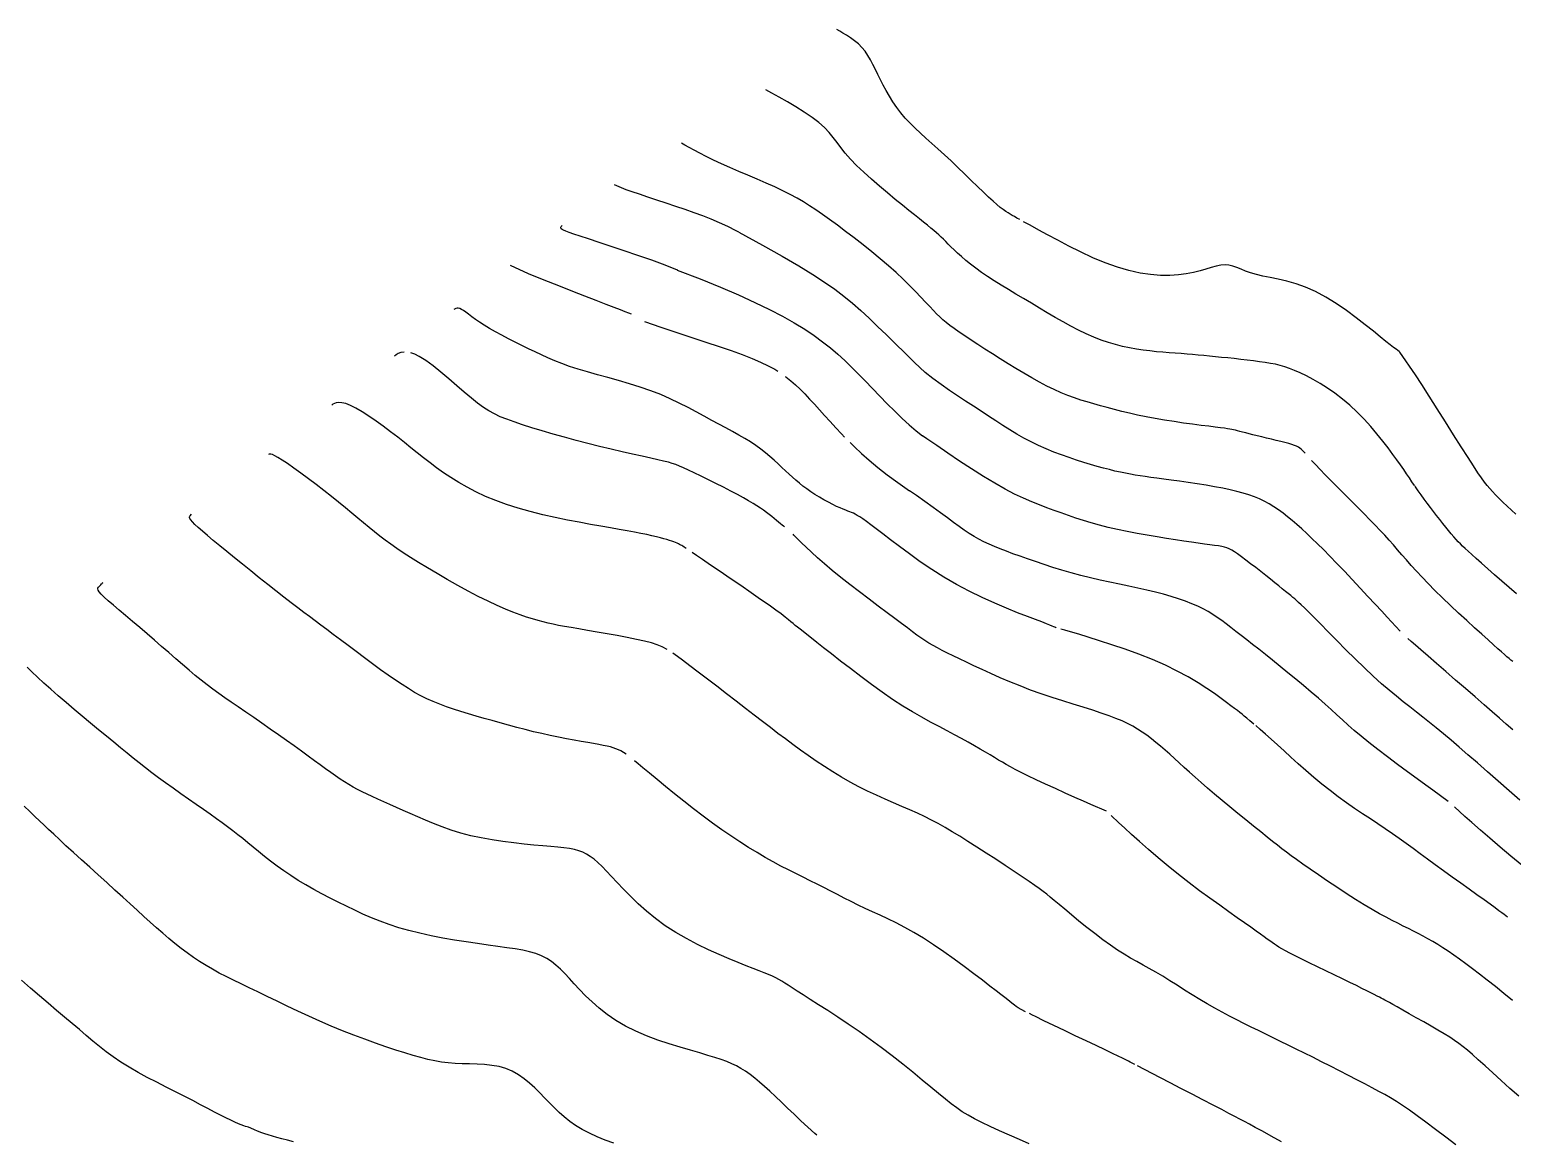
# Model space of a CAD drawing. Header units: millimetres. Extents: x 2235526 to 2245569, y 371981 to 382303.
# Drawn here: x 2243223.4 to 2243578, y 380738.5 to 381004.1 of the extents above; entities that cross this region are included whole.
import ezdxf

# ---------------------------------------------------------------- set-up
doc = ezdxf.new("R2010")
doc.units = ezdxf.units.MM
doc.linetypes.add('CONTI', pattern=[0])
for name, color, linetype, transparency in [('163', 10, 'CONTI', 0.7), ('165', 10, 'CONTI', 0.7), ('167', 10, 'CONTI', 0.7), ('169', 10, 'CONTI', 0.7), ('171', 10, 'CONTI', 0.7), ('173', 10, 'CONTI', 0.7), ('175', 10, 'CONTI', 0.7), ('177', 10, 'CONTI', 0.7), ('179', 10, 'CONTI', 0.7), ('181', 10, 'CONTI', 0.7), ('183', 10, 'CONTI', 0.7), ('185', 10, 'CONTI', 0.7), ('187', 10, 'CONTI', 0.7), ('189', 10, 'CONTI', 0.7), ('191', 10, 'CONTI', 0.7)]:
    doc.layers.add(name, color=color, linetype=linetype, transparency=transparency)

msp = doc.modelspace()

# ---------------------------------------------------------------- linework, layer by layer
at = {"layer": '163', "elevation": 163}
msp.add_lwpolyline([(2243286.55, 380738.15), (2243285.07, 380738.53), (2243283.74, 380738.89), (2243282.53, 380739.21), (2243281.46, 380739.51), (2243280.5, 380739.8), (2243279.66, 380740.07), (2243278.94, 380740.33), (2243278.31, 380740.56), (2243277.79, 380740.76), (2243277.37, 380740.94), (2243277.03, 380741.09), (2243275.74, 380741.63), (2243275.45, 380741.71), (2243275.08, 380741.82), (2243274.61, 380741.98), (2243274.03, 380742.19), (2243273.33, 380742.47), (2243272.49, 380742.84), (2243271.51, 380743.3), (2243270.37, 380743.86), (2243269.07, 380744.52), (2243267.62, 380745.28), (2243266.03, 380746.12), (2243264.29, 380747.03), (2243262.41, 380748.01), (2243260.41, 380749.04), (2243258.28, 380750.11), (2243256.07, 380751.23), (2243253.81, 380752.38), (2243251.56, 380753.56), (2243249.35, 380754.76), (2243247.23, 380755.98), (2243245.24, 380757.21), (2243243.41, 380758.44), (2243241.71, 380759.69), (2243240.09, 380760.96), (2243238.52, 380762.26), (2243236.94, 380763.6), (2243235.33, 380765), (2243233.62, 380766.46), (2243231.79, 380767.98), (2243229.86, 380769.59), (2243227.83, 380771.27), (2243225.74, 380773.04), (2243223.61, 380774.89), (2243221.45, 380776.84)], dxfattribs=at)
at = {"layer": '165', "elevation": 165}
msp.add_lwpolyline([(2243363.13, 380737.83), (2243361.09, 380738.58), (2243359.13, 380739.37), (2243357.27, 380740.2), (2243355.55, 380741.09), (2243353.99, 380742.04), (2243352.57, 380743.04), (2243351.26, 380744.1), (2243350.03, 380745.19), (2243348.86, 380746.32), (2243347.72, 380747.48), (2243346.58, 380748.66), (2243345.42, 380749.86), (2243344.22, 380751.04), (2243342.97, 380752.18), (2243341.67, 380753.24), (2243340.3, 380754.2), (2243338.85, 380755.02), (2243337.3, 380755.67), (2243335.67, 380756.14), (2243333.96, 380756.44), (2243332.19, 380756.62), (2243330.41, 380756.71), (2243328.62, 380756.76), (2243326.86, 380756.8), (2243325.16, 380756.88), (2243323.52, 380757.01), (2243321.92, 380757.21), (2243320.32, 380757.49), (2243318.68, 380757.84), (2243316.96, 380758.28), (2243315.13, 380758.8), (2243313.14, 380759.4), (2243310.97, 380760.1), (2243308.63, 380760.87), (2243306.16, 380761.73), (2243303.59, 380762.66), (2243300.94, 380763.66), (2243298.25, 380764.72), (2243295.54, 380765.83), (2243292.85, 380767), (2243290.19, 380768.19), (2243287.58, 380769.4), (2243285.04, 380770.6), (2243282.58, 380771.78), (2243280.24, 380772.91), (2243278.02, 380773.98), (2243275.95, 380774.98), (2243274, 380775.91), (2243272.16, 380776.8), (2243270.42, 380777.66), (2243268.76, 380778.52), (2243267.16, 380779.4), (2243265.61, 380780.3), (2243264.08, 380781.26), (2243262.59, 380782.26), (2243261.11, 380783.32), (2243259.64, 380784.42), (2243258.18, 380785.57), (2243256.71, 380786.77), (2243255.25, 380788.02), (2243253.76, 380789.31), (2243252.26, 380790.65), (2243250.71, 380792.05), (2243249.1, 380793.51), (2243247.43, 380795.05), (2243245.67, 380796.66), (2243243.81, 380798.36), (2243241.85, 380800.14), (2243239.83, 380801.97), (2243237.79, 380803.81), (2243235.8, 380805.62), (2243233.89, 380807.35), (2243232.11, 380808.96), (2243230.53, 380810.41), (2243229.17, 380811.69), (2243227.97, 380812.82), (2243226.88, 380813.87), (2243225.81, 380814.89), (2243224.7, 380815.96), (2243223.48, 380817.12), (2243222.08, 380818.43)], dxfattribs=at)
at = {"layer": '167', "elevation": 167}
msp.add_lwpolyline([(2243411.64, 380739.72), (2243411.18, 380740.12), (2243409.48, 380741.65), (2243407.82, 380743.2), (2243406.21, 380744.73), (2243404.66, 380746.23), (2243403.18, 380747.67), (2243401.77, 380749.02), (2243400.44, 380750.27), (2243399.18, 380751.41), (2243397.97, 380752.45), (2243396.81, 380753.4), (2243395.69, 380754.25), (2243394.59, 380755.01), (2243393.51, 380755.69), (2243392.43, 380756.29), (2243391.32, 380756.83), (2243390.12, 380757.33), (2243388.8, 380757.82), (2243387.31, 380758.31), (2243385.6, 380758.83), (2243383.65, 380759.4), (2243381.42, 380760.05), (2243378.96, 380760.77), (2243376.35, 380761.58), (2243373.66, 380762.48), (2243370.97, 380763.48), (2243368.35, 380764.6), (2243365.88, 380765.82), (2243363.6, 380767.17), (2243361.53, 380768.6), (2243359.64, 380770.09), (2243357.93, 380771.6), (2243356.37, 380773.1), (2243354.95, 380774.56), (2243353.67, 380775.94), (2243352.49, 380777.22), (2243351.39, 380778.39), (2243350.34, 380779.46), (2243349.29, 380780.41), (2243348.22, 380781.26), (2243347.08, 380781.99), (2243345.85, 380782.62), (2243344.49, 380783.15), (2243342.99, 380783.58), (2243341.34, 380783.95), (2243339.53, 380784.28), (2243337.55, 380784.58), (2243335.39, 380784.88), (2243333.04, 380785.2), (2243330.51, 380785.55), (2243327.83, 380785.95), (2243325.06, 380786.4), (2243322.25, 380786.89), (2243319.46, 380787.43), (2243316.74, 380788.02), (2243314.14, 380788.67), (2243311.7, 380789.36), (2243309.4, 380790.11), (2243307.23, 380790.91), (2243305.15, 380791.75), (2243303.14, 380792.63), (2243301.16, 380793.54), (2243299.2, 380794.48), (2243297.23, 380795.45), (2243295.26, 380796.44), (2243293.3, 380797.46), (2243291.37, 380798.51), (2243289.48, 380799.58), (2243287.65, 380800.68), (2243285.88, 380801.8), (2243284.19, 380802.95), (2243282.58, 380804.11), (2243281.05, 380805.27), (2243279.59, 380806.42), (2243278.19, 380807.54), (2243276.86, 380808.63), (2243275.59, 380809.67), (2243274.38, 380810.65), (2243273.19, 380811.6), (2243272, 380812.52), (2243270.77, 380813.45), (2243269.49, 380814.4), (2243268.11, 380815.4), (2243266.62, 380816.47), (2243264.99, 380817.62), (2243263.25, 380818.84), (2243261.43, 380820.11), (2243259.58, 380821.4), (2243257.74, 380822.7), (2243255.95, 380823.98), (2243254.23, 380825.23), (2243252.63, 380826.43), (2243251.11, 380827.6), (2243249.65, 380828.75), (2243248.19, 380829.92), (2243246.71, 380831.12), (2243245.17, 380832.39), (2243243.53, 380833.73), (2243241.77, 380835.18), (2243239.91, 380836.71), (2243237.98, 380838.29), (2243236.01, 380839.92), (2243234.05, 380841.56), (2243232.12, 380843.2), (2243230.25, 380844.8), (2243228.49, 380846.36), (2243226.84, 380847.84), (2243225.33, 380849.23), (2243223.98, 380850.52), (2243222.8, 380851.68)], dxfattribs=at)
at = {"layer": '169', "elevation": 169}
msp.add_lwpolyline([(2243462.47, 380737.68), (2243460.15, 380738.67), (2243457.75, 380739.71), (2243455.38, 380740.76), (2243453.12, 380741.78), (2243451.09, 380742.75), (2243449.34, 380743.65), (2243447.82, 380744.5), (2243446.45, 380745.36), (2243445.14, 380746.26), (2243443.82, 380747.25), (2243442.4, 380748.38), (2243440.8, 380749.69), (2243438.95, 380751.22), (2243436.88, 380752.92), (2243434.62, 380754.77), (2243432.21, 380756.71), (2243429.68, 380758.69), (2243427.07, 380760.69), (2243424.43, 380762.65), (2243421.78, 380764.52), (2243419.17, 380766.31), (2243416.65, 380767.98), (2243414.27, 380769.52), (2243412.06, 380770.93), (2243410.07, 380772.19), (2243408.36, 380773.28), (2243406.94, 380774.2), (2243405.78, 380774.96), (2243404.82, 380775.6), (2243404, 380776.13), (2243403.27, 380776.59), (2243402.57, 380776.99), (2243401.85, 380777.37), (2243401.04, 380777.75), (2243400.13, 380778.14), (2243399.08, 380778.57), (2243397.86, 380779.06), (2243396.44, 380779.62), (2243394.79, 380780.27), (2243392.89, 380781.04), (2243390.72, 380781.93), (2243388.33, 380782.95), (2243385.79, 380784.1), (2243383.17, 380785.36), (2243380.52, 380786.75), (2243377.91, 380788.24), (2243375.41, 380789.84), (2243373.08, 380791.54), (2243370.92, 380793.31), (2243368.93, 380795.09), (2243367.1, 380796.86), (2243365.43, 380798.56), (2243363.93, 380800.17), (2243362.58, 380801.62), (2243361.37, 380802.9), (2243360.3, 380804), (2243359.31, 380804.95), (2243358.39, 380805.75), (2243357.5, 380806.41), (2243356.61, 380806.96), (2243355.7, 380807.41), (2243354.73, 380807.76), (2243353.68, 380808.05), (2243352.51, 380808.27), (2243351.2, 380808.45), (2243349.72, 380808.61), (2243348.04, 380808.77), (2243346.14, 380808.93), (2243344, 380809.12), (2243341.65, 380809.35), (2243339.17, 380809.63), (2243336.59, 380809.95), (2243333.99, 380810.34), (2243331.4, 380810.81), (2243328.89, 380811.35), (2243326.5, 380811.99), (2243324.23, 380812.69), (2243322.08, 380813.45), (2243320.03, 380814.24), (2243318.08, 380815.05), (2243316.23, 380815.86), (2243314.45, 380816.65), (2243312.75, 380817.41), (2243311.12, 380818.13), (2243309.56, 380818.81), (2243308.09, 380819.47), (2243306.69, 380820.1), (2243305.36, 380820.71), (2243304.12, 380821.29), (2243302.96, 380821.86), (2243301.86, 380822.43), (2243300.79, 380823), (2243299.75, 380823.6), (2243298.71, 380824.23), (2243297.66, 380824.9), (2243296.56, 380825.64), (2243295.41, 380826.44), (2243294.19, 380827.32), (2243292.89, 380828.27), (2243291.51, 380829.3), (2243290.02, 380830.4), (2243288.42, 380831.57), (2243286.71, 380832.81), (2243284.87, 380834.12), (2243282.94, 380835.48), (2243280.96, 380836.86), (2243278.96, 380838.24), (2243277, 380839.6), (2243275.1, 380840.9), (2243273.31, 380842.14), (2243271.65, 380843.28), (2243270.11, 380844.36), (2243268.65, 380845.39), (2243267.25, 380846.41), (2243265.86, 380847.45), (2243264.47, 380848.53), (2243263.04, 380849.69), (2243261.54, 380850.94), (2243259.97, 380852.27), (2243258.36, 380853.68), (2243256.69, 380855.13), (2243254.99, 380856.63), (2243253.27, 380858.14), (2243251.52, 380859.65), (2243249.76, 380861.15), (2243248.04, 380862.61), (2243246.38, 380864.01), (2243244.84, 380865.32), (2243243.44, 380866.51), (2243242.24, 380867.56), (2243241.27, 380868.44), (2243240.56, 380869.14), (2243240.08, 380869.67), (2243239.81, 380870.07), (2243239.69, 380870.37), (2243239.7, 380870.59), (2243239.79, 380870.76), (2243239.93, 380870.91), (2243240.09, 380871.07), (2243240.26, 380871.23), (2243240.43, 380871.39), (2243240.59, 380871.55), (2243240.74, 380871.69), (2243240.88, 380871.82), (2243240.99, 380871.93)], dxfattribs=at)
at = {"layer": '171', "elevation": 171}
for points in [[(2243366.06, 380830.83), (2243365.4, 380831.28), (2243364.8, 380831.63), (2243364.22, 380831.92), (2243363.64, 380832.16), (2243363, 380832.38), (2243362.3, 380832.58), (2243361.5, 380832.77), (2243360.58, 380832.96), (2243359.52, 380833.16), (2243358.29, 380833.38), (2243356.88, 380833.63), (2243355.31, 380833.91), (2243353.6, 380834.21), (2243351.78, 380834.55), (2243349.88, 380834.92), (2243347.91, 380835.32), (2243345.92, 380835.76), (2243343.91, 380836.23), (2243341.91, 380836.72), (2243339.91, 380837.24), (2243337.92, 380837.77), (2243335.95, 380838.32), (2243334, 380838.87), (2243332.09, 380839.41), (2243330.21, 380839.95), (2243328.36, 380840.49), (2243326.57, 380841.03), (2243324.82, 380841.59), (2243323.13, 380842.17), (2243321.49, 380842.78), (2243319.92, 380843.42), (2243318.41, 380844.1), (2243316.94, 380844.83), (2243315.48, 380845.64), (2243314.01, 380846.52), (2243312.48, 380847.49), (2243310.88, 380848.56), (2243309.18, 380849.75), (2243307.35, 380851.06), (2243305.44, 380852.46), (2243303.48, 380853.91), (2243301.51, 380855.37), (2243299.59, 380856.82), (2243297.75, 380858.2), (2243296.04, 380859.48), (2243294.48, 380860.65), (2243293.05, 380861.72), (2243291.68, 380862.73), (2243290.34, 380863.74), (2243288.97, 380864.77), (2243287.52, 380865.87), (2243285.94, 380867.08), (2243284.2, 380868.43), (2243282.33, 380869.89), (2243280.36, 380871.44), (2243278.34, 380873.05), (2243276.31, 380874.66), (2243274.31, 380876.27), (2243272.38, 380877.82), (2243270.57, 380879.3), (2243268.88, 380880.68), (2243267.34, 380881.96), (2243265.96, 380883.12), (2243264.76, 380884.16), (2243263.75, 380885.06), (2243262.96, 380885.81), (2243262.38, 380886.41), (2243261.99, 380886.87), (2243261.76, 380887.21), (2243261.66, 380887.46), (2243261.65, 380887.63), (2243261.7, 380887.75), (2243261.77, 380887.85), (2243262.14, 380888.22)], [(2243461.6, 380769.27), (2243460.56, 380769.81), (2243459.83, 380770.22), (2243459.32, 380770.54), (2243458.94, 380770.81), (2243458.61, 380771.07), (2243458.27, 380771.34), (2243457.85, 380771.67), (2243457.31, 380772.09), (2243456.61, 380772.64), (2243455.7, 380773.35), (2243454.53, 380774.26), (2243453.06, 380775.39), (2243451.27, 380776.77), (2243449.2, 380778.35), (2243446.93, 380780.06), (2243444.52, 380781.83), (2243442.04, 380783.6), (2243439.56, 380785.29), (2243437.15, 380786.86), (2243434.86, 380788.24), (2243432.69, 380789.44), (2243430.63, 380790.51), (2243428.67, 380791.46), (2243426.79, 380792.34), (2243424.98, 380793.16), (2243423.23, 380793.97), (2243421.53, 380794.78), (2243419.86, 380795.6), (2243418.22, 380796.43), (2243416.6, 380797.26), (2243414.98, 380798.1), (2243413.36, 380798.93), (2243411.72, 380799.76), (2243410.06, 380800.59), (2243408.37, 380801.43), (2243406.65, 380802.29), (2243404.89, 380803.18), (2243403.09, 380804.11), (2243401.24, 380805.11), (2243399.33, 380806.18), (2243397.37, 380807.33), (2243395.34, 380808.56), (2243393.27, 380809.88), (2243391.14, 380811.29), (2243388.97, 380812.78), (2243386.75, 380814.37), (2243384.48, 380816.04), (2243382.19, 380817.79), (2243379.89, 380819.59), (2243377.65, 380821.39), (2243375.51, 380823.13), (2243373.5, 380824.78), (2243371.68, 380826.29), (2243370.09, 380827.61), (2243368.98, 380828.53), (2243368.03, 380829.3)], [(2243487.72, 380756.63), (2243486.94, 380757.03), (2243486.62, 380757.2), (2243486.19, 380757.42), (2243485.6, 380757.72), (2243484.8, 380758.12), (2243483.73, 380758.64), (2243482.35, 380759.31), (2243480.6, 380760.15), (2243478.48, 380761.16), (2243476.06, 380762.31), (2243473.48, 380763.53), (2243470.86, 380764.78), (2243468.33, 380765.99), (2243465.99, 380767.11), (2243463.99, 380768.08), (2243463.21, 380768.46), (2243462.51, 380768.81)], [(2243522.78, 380738.18), (2243520.34, 380739.51), (2243518.23, 380740.66), (2243516.52, 380741.59), (2243515.13, 380742.34), (2243513.94, 380742.99), (2243512.81, 380743.59), (2243511.62, 380744.22), (2243510.23, 380744.95), (2243508.53, 380745.84), (2243506.42, 380746.94), (2243503.99, 380748.2), (2243501.39, 380749.56), (2243498.74, 380750.93), (2243496.17, 380752.26), (2243493.83, 380753.48), (2243491.84, 380754.51), (2243488.36, 380756.3)]]:
    msp.add_lwpolyline(points, dxfattribs=at)
at = {"layer": '173', "elevation": 173}
for points in [[(2243375.88, 380855.87), (2243374.72, 380856.49), (2243373.5, 380857), (2243372.11, 380857.46), (2243370.44, 380857.89), (2243368.51, 380858.31), (2243366.32, 380858.75), (2243363.96, 380859.2), (2243361.53, 380859.63), (2243359.12, 380860.05), (2243356.82, 380860.44), (2243354.73, 380860.8), (2243352.9, 380861.11), (2243351.32, 380861.39), (2243349.92, 380861.66), (2243348.64, 380861.92), (2243347.44, 380862.19), (2243346.25, 380862.49), (2243345.02, 380862.82), (2243343.69, 380863.2), (2243342.26, 380863.65), (2243340.7, 380864.18), (2243339.01, 380864.8), (2243337.18, 380865.54), (2243335.19, 380866.41), (2243333.04, 380867.42), (2243330.72, 380868.58), (2243328.28, 380869.86), (2243325.79, 380871.22), (2243323.29, 380872.63), (2243320.86, 380874.04), (2243318.54, 380875.41), (2243316.4, 380876.71), (2243314.49, 380877.91), (2243312.78, 380879.02), (2243311.23, 380880.06), (2243309.8, 380881.06), (2243308.46, 380882.03), (2243307.18, 380883.01), (2243305.9, 380884.02), (2243304.61, 380885.07), (2243303.27, 380886.16), (2243301.89, 380887.31), (2243300.45, 380888.52), (2243298.93, 380889.77), (2243297.32, 380891.09), (2243295.61, 380892.46), (2243293.81, 380893.88), (2243291.95, 380895.31), (2243290.09, 380896.72), (2243288.29, 380898.05), (2243286.6, 380899.27), (2243285.09, 380900.33), (2243283.81, 380901.19), (2243282.79, 380901.82), (2243282.02, 380902.24), (2243281.47, 380902.49), (2243281.08, 380902.61), (2243280.83, 380902.63), (2243280.68, 380902.59), (2243280.58, 380902.53)], [(2243564.48, 380737.41), (2243562.05, 380739.28), (2243559.64, 380741.12), (2243557.33, 380742.85), (2243555.22, 380744.4), (2243553.38, 380745.72), (2243551.75, 380746.83), (2243550.28, 380747.78), (2243548.88, 380748.63), (2243547.5, 380749.43), (2243546.05, 380750.22), (2243544.48, 380751.06), (2243542.73, 380751.98), (2243540.81, 380752.98), (2243538.78, 380754.03), (2243536.67, 380755.11), (2243534.52, 380756.21), (2243532.38, 380757.3), (2243530.28, 380758.36), (2243528.25, 380759.37), (2243526.3, 380760.34), (2243524.42, 380761.27), (2243522.58, 380762.17), (2243520.79, 380763.05), (2243519.02, 380763.91), (2243517.28, 380764.76), (2243515.54, 380765.6), (2243513.8, 380766.45), (2243512.07, 380767.32), (2243510.33, 380768.21), (2243508.58, 380769.14), (2243506.81, 380770.1), (2243505.02, 380771.13), (2243503.22, 380772.2), (2243501.4, 380773.32), (2243499.6, 380774.45), (2243497.81, 380775.58), (2243496.06, 380776.68), (2243494.37, 380777.73), (2243492.74, 380778.71), (2243491.18, 380779.6), (2243489.68, 380780.43), (2243488.2, 380781.26), (2243486.71, 380782.1), (2243485.18, 380783.01), (2243483.57, 380784.02), (2243481.87, 380785.17), (2243480.04, 380786.49), (2243478.15, 380787.94), (2243476.23, 380789.44), (2243474.36, 380790.95), (2243472.59, 380792.41), (2243470.98, 380793.75), (2243469.59, 380794.93), (2243468.45, 380795.89), (2243467.5, 380796.68), (2243466.64, 380797.37), (2243465.8, 380798.03), (2243464.87, 380798.71), (2243463.78, 380799.48), (2243462.43, 380800.41), (2243460.76, 380801.53), (2243458.83, 380802.83), (2243456.7, 380804.24), (2243454.45, 380805.71), (2243452.17, 380807.19), (2243449.92, 380808.64), (2243447.79, 380809.99), (2243445.83, 380811.22), (2243444.03, 380812.32), (2243442.32, 380813.32), (2243440.68, 380814.24), (2243439.06, 380815.1), (2243437.42, 380815.92), (2243435.71, 380816.73), (2243433.9, 380817.54), (2243431.99, 380818.36), (2243430.01, 380819.21), (2243427.98, 380820.09), (2243425.9, 380821.02), (2243423.81, 380822.01), (2243421.71, 380823.06), (2243419.62, 380824.19), (2243417.55, 380825.38), (2243415.51, 380826.62), (2243413.51, 380827.9), (2243411.54, 380829.21), (2243409.62, 380830.53), (2243407.76, 380831.85), (2243405.94, 380833.17), (2243404.16, 380834.49), (2243402.38, 380835.83), (2243400.56, 380837.22), (2243398.69, 380838.66), (2243396.72, 380840.18), (2243394.63, 380841.8), (2243392.41, 380843.52), (2243390.1, 380845.29), (2243387.77, 380847.08), (2243385.49, 380848.83), (2243383.31, 380850.48), (2243381.32, 380851.99), (2243379.56, 380853.31), (2243378.32, 380854.23), (2243377.24, 380854.99)]]:
    msp.add_lwpolyline(points, dxfattribs=at)
at = {"layer": '175', "elevation": 175}
for points in [[(2243380.44, 380880.04), (2243379.94, 380880.37), (2243379.61, 380880.58), (2243379.35, 380880.74), (2243379.12, 380880.87), (2243378.86, 380881), (2243378.58, 380881.14), (2243378.25, 380881.29), (2243377.89, 380881.44), (2243377.47, 380881.6), (2243376.99, 380881.78), (2243376.45, 380881.96), (2243375.82, 380882.16), (2243375.09, 380882.38), (2243374.26, 380882.6), (2243373.31, 380882.84), (2243372.23, 380883.09), (2243371, 380883.35), (2243369.61, 380883.63), (2243368.06, 380883.92), (2243366.33, 380884.23), (2243364.43, 380884.57), (2243362.33, 380884.95), (2243360.05, 380885.36), (2243357.56, 380885.81), (2243354.87, 380886.3), (2243352.03, 380886.85), (2243349.09, 380887.46), (2243346.11, 380888.12), (2243343.14, 380888.85), (2243340.24, 380889.65), (2243337.47, 380890.53), (2243334.87, 380891.48), (2243332.43, 380892.49), (2243330.15, 380893.56), (2243328.02, 380894.68), (2243326.03, 380895.82), (2243324.16, 380896.99), (2243322.41, 380898.17), (2243320.75, 380899.34), (2243319.17, 380900.52), (2243317.64, 380901.7), (2243316.13, 380902.9), (2243314.61, 380904.12), (2243313.06, 380905.37), (2243311.44, 380906.64), (2243309.75, 380907.95), (2243308, 380909.26), (2243306.26, 380910.52), (2243304.56, 380911.69), (2243302.94, 380912.73), (2243301.45, 380913.61), (2243300.13, 380914.27), (2243299.02, 380914.69), (2243298.1, 380914.9), (2243297.35, 380914.95), (2243296.76, 380914.87), (2243296.3, 380914.71), (2243295.94, 380914.52), (2243295.68, 380914.33)], [(2243480.94, 380817.19), (2243477.17, 380818.83), (2243475.42, 380819.61), (2243473.35, 380820.53), (2243471.08, 380821.55), (2243468.72, 380822.63), (2243466.37, 380823.71), (2243464.14, 380824.74), (2243462.16, 380825.68), (2243460.5, 380826.5), (2243459.12, 380827.2), (2243457.96, 380827.81), (2243456.95, 380828.38), (2243456.03, 380828.91), (2243455.13, 380829.46), (2243454.18, 380830.03), (2243453.14, 380830.66), (2243451.99, 380831.35), (2243450.73, 380832.09), (2243449.36, 380832.88), (2243447.88, 380833.72), (2243446.29, 380834.59), (2243444.6, 380835.5), (2243442.8, 380836.45), (2243440.89, 380837.44), (2243438.88, 380838.51), (2243436.77, 380839.67), (2243434.55, 380840.95), (2243432.22, 380842.36), (2243429.79, 380843.93), (2243427.27, 380845.66), (2243424.71, 380847.51), (2243422.16, 380849.41), (2243419.68, 380851.31), (2243417.34, 380853.13), (2243415.19, 380854.82), (2243413.3, 380856.32), (2243411.7, 380857.58), (2243410.37, 380858.62), (2243409.28, 380859.47), (2243408.38, 380860.16), (2243407.65, 380860.74), (2243407.03, 380861.23), (2243406.49, 380861.66), (2243405.99, 380862.08), (2243405.47, 380862.52), (2243404.87, 380863.02), (2243404.1, 380863.63), (2243403.12, 380864.38), (2243401.85, 380865.31), (2243400.24, 380866.47), (2243398.23, 380867.88), (2243395.94, 380869.47), (2243393.47, 380871.17), (2243390.96, 380872.89), (2243388.52, 380874.55), (2243386.27, 380876.08), (2243384.34, 380877.39), (2243382.93, 380878.35), (2243381.84, 380879.09)], [(2243579.53, 380749.03), (2243577.4, 380750.92), (2243575.31, 380752.81), (2243573.32, 380754.62), (2243571.48, 380756.29), (2243569.85, 380757.77), (2243568.46, 380759), (2243567.27, 380760.03), (2243566.21, 380760.9), (2243565.19, 380761.68), (2243564.15, 380762.4), (2243563.02, 380763.14), (2243561.72, 380763.94), (2243560.21, 380764.84), (2243558.54, 380765.82), (2243556.79, 380766.83), (2243555.02, 380767.83), (2243553.33, 380768.79), (2243551.79, 380769.66), (2243550.46, 380770.41), (2243549.42, 380770.99), (2243548.61, 380771.44), (2243547.99, 380771.78), (2243547.49, 380772.05), (2243547.07, 380772.27), (2243546.66, 380772.49), (2243546.2, 380772.72), (2243545.65, 380773.01), (2243544.97, 380773.36), (2243544.16, 380773.77), (2243543.19, 380774.27), (2243542.03, 380774.84), (2243540.69, 380775.51), (2243539.13, 380776.27), (2243537.35, 380777.14), (2243535.41, 380778.07), (2243533.4, 380779.04), (2243531.37, 380780.02), (2243529.42, 380780.97), (2243527.62, 380781.85), (2243526.05, 380782.63), (2243524.75, 380783.29), (2243523.71, 380783.84), (2243522.87, 380784.3), (2243522.18, 380784.7), (2243521.6, 380785.07), (2243521.08, 380785.42), (2243520.57, 380785.79), (2243520.02, 380786.19), (2243519.39, 380786.64), (2243518.66, 380787.18), (2243517.79, 380787.81), (2243516.74, 380788.56), (2243515.48, 380789.46), (2243513.97, 380790.52), (2243512.2, 380791.75), (2243510.19, 380793.15), (2243508, 380794.71), (2243505.65, 380796.39), (2243503.21, 380798.18), (2243500.7, 380800.07), (2243498.18, 380802.04), (2243495.69, 380804.06), (2243493.28, 380806.09), (2243490.99, 380808.07), (2243488.86, 380809.95), (2243486.93, 380811.68), (2243485.26, 380813.21), (2243483.89, 380814.47), (2243482.07, 380816.16)]]:
    msp.add_lwpolyline(points, dxfattribs=at)
at = {"layer": '177', "elevation": 177}
for points in [[(2243312.97, 380927.01), (2243312.2, 380926.88), (2243311.57, 380926.64), (2243311.07, 380926.35), (2243310.69, 380926.07)], [(2243403.96, 380885.2), (2243403.69, 380885.41), (2243403.41, 380885.63), (2243403, 380885.97), (2243402.54, 380886.34), (2243402.03, 380886.76), (2243401.48, 380887.21), (2243400.89, 380887.69), (2243400.26, 380888.18), (2243399.61, 380888.68), (2243398.92, 380889.19), (2243398.18, 380889.71), (2243397.35, 380890.25), (2243396.42, 380890.83), (2243395.36, 380891.47), (2243394.14, 380892.16), (2243392.73, 380892.93), (2243391.12, 380893.77), (2243389.37, 380894.67), (2243387.55, 380895.59), (2243385.73, 380896.49), (2243383.97, 380897.35), (2243382.36, 380898.13), (2243380.95, 380898.8), (2243379.8, 380899.34), (2243378.83, 380899.76), (2243377.97, 380900.1), (2243377.11, 380900.39), (2243376.16, 380900.66), (2243375.04, 380900.94), (2243373.66, 380901.26), (2243371.94, 380901.65), (2243369.91, 380902.1), (2243367.62, 380902.62), (2243365.13, 380903.19), (2243362.48, 380903.8), (2243359.72, 380904.47), (2243356.91, 380905.17), (2243354.08, 380905.9), (2243351.3, 380906.65), (2243348.58, 380907.41), (2243345.98, 380908.17), (2243343.54, 380908.91), (2243341.29, 380909.63), (2243339.28, 380910.3), (2243337.53, 380910.93), (2243335.98, 380911.56), (2243334.58, 380912.21), (2243333.25, 380912.94), (2243331.93, 380913.79), (2243330.56, 380914.79), (2243329.05, 380915.99), (2243327.37, 380917.41), (2243325.56, 380918.98), (2243323.67, 380920.61), (2243321.77, 380922.22), (2243319.91, 380923.71), (2243318.16, 380925), (2243316.58, 380925.99), (2243315.51, 380926.51), (2243314.56, 380926.83)], [(2243578.06, 380771.96), (2243575.98, 380773.63), (2243573.93, 380775.26), (2243571.96, 380776.81), (2243570.13, 380778.24), (2243568.43, 380779.54), (2243566.84, 380780.73), (2243565.35, 380781.82), (2243563.96, 380782.81), (2243562.63, 380783.71), (2243561.37, 380784.55), (2243560.14, 380785.32), (2243558.96, 380786.03), (2243557.79, 380786.71), (2243556.64, 380787.35), (2243555.49, 380787.96), (2243554.32, 380788.56), (2243553.13, 380789.16), (2243551.9, 380789.76), (2243550.62, 380790.4), (2243549.25, 380791.09), (2243547.79, 380791.85), (2243546.2, 380792.71), (2243544.46, 380793.7), (2243542.56, 380794.83), (2243540.48, 380796.13), (2243538.28, 380797.54), (2243536.03, 380799.02), (2243533.79, 380800.51), (2243531.65, 380801.97), (2243529.65, 380803.34), (2243527.88, 380804.57), (2243526.38, 380805.63), (2243525.1, 380806.56), (2243523.96, 380807.4), (2243522.89, 380808.22), (2243521.81, 380809.06), (2243520.65, 380809.98), (2243519.34, 380811.03), (2243517.81, 380812.26), (2243516.11, 380813.64), (2243514.28, 380815.12), (2243512.38, 380816.67), (2243510.47, 380818.24), (2243508.58, 380819.8), (2243506.79, 380821.31), (2243505.13, 380822.74), (2243503.59, 380824.07), (2243502.16, 380825.33), (2243500.82, 380826.53), (2243499.55, 380827.67), (2243498.35, 380828.76), (2243497.19, 380829.81), (2243496.06, 380830.83), (2243494.94, 380831.81), (2243493.84, 380832.76), (2243492.76, 380833.68), (2243491.67, 380834.54), (2243490.58, 380835.36), (2243489.49, 380836.13), (2243488.38, 380836.85), (2243487.22, 380837.52), (2243485.99, 380838.17), (2243484.66, 380838.79), (2243483.18, 380839.42), (2243481.54, 380840.04), (2243479.7, 380840.69), (2243477.63, 380841.37), (2243475.38, 380842.08), (2243472.98, 380842.82), (2243470.48, 380843.6), (2243467.92, 380844.43), (2243465.33, 380845.29), (2243462.77, 380846.2), (2243460.27, 380847.16), (2243457.85, 380848.14), (2243455.53, 380849.14), (2243453.31, 380850.12), (2243451.21, 380851.09), (2243449.25, 380852.01), (2243447.44, 380852.87), (2243445.79, 380853.65), (2243444.29, 380854.37), (2243442.92, 380855.04), (2243441.67, 380855.66), (2243440.51, 380856.26), (2243439.45, 380856.84), (2243438.46, 380857.43), (2243437.51, 380858.02), (2243436.57, 380858.65), (2243435.6, 380859.34), (2243434.53, 380860.13), (2243433.33, 380861.03), (2243431.94, 380862.07), (2243430.33, 380863.29), (2243428.45, 380864.69), (2243426.37, 380866.25), (2243424.15, 380867.91), (2243421.87, 380869.64), (2243419.59, 380871.4), (2243417.39, 380873.13), (2243415.33, 380874.8), (2243413.48, 380876.37), (2243411.84, 380877.82), (2243410.39, 380879.14), (2243409.13, 380880.34), (2243408.04, 380881.4), (2243407.12, 380882.31), (2243406.35, 380883.07), (2243406.15, 380883.26), (2243405.97, 380883.44)]]:
    msp.add_lwpolyline(points, dxfattribs=at)
at = {"layer": '179', "elevation": 179}
for points in [[(2243468.94, 380861.1), (2243468.84, 380861.13), (2243468.75, 380861.17), (2243468.57, 380861.24), (2243468.34, 380861.33), (2243467.97, 380861.49), (2243467.42, 380861.71), (2243466.61, 380862.03), (2243465.48, 380862.47), (2243463.96, 380863.05), (2243462.01, 380863.79), (2243459.69, 380864.69), (2243457.06, 380865.74), (2243454.21, 380866.95), (2243451.21, 380868.3), (2243448.13, 380869.8), (2243445.05, 380871.43), (2243442.04, 380873.19), (2243439.14, 380875.03), (2243436.38, 380876.89), (2243433.8, 380878.73), (2243431.42, 380880.48), (2243429.29, 380882.1), (2243427.43, 380883.53), (2243425.86, 380884.73), (2243424.57, 380885.71), (2243423.51, 380886.49), (2243422.64, 380887.12), (2243421.94, 380887.6), (2243421.35, 380887.97), (2243420.86, 380888.25), (2243420.41, 380888.47), (2243419.98, 380888.66), (2243419.55, 380888.82), (2243419.09, 380888.99), (2243418.57, 380889.18), (2243417.96, 380889.42), (2243417.25, 380889.73), (2243416.41, 380890.12), (2243415.47, 380890.59), (2243414.44, 380891.12), (2243413.38, 380891.71), (2243412.29, 380892.33), (2243411.22, 380892.97), (2243410.2, 380893.63), (2243409.24, 380894.3), (2243408.34, 380894.97), (2243407.49, 380895.65), (2243406.66, 380896.35), (2243405.84, 380897.07), (2243405.03, 380897.82), (2243404.19, 380898.61), (2243403.32, 380899.43), (2243402.41, 380900.29), (2243401.46, 380901.16), (2243400.45, 380902.05), (2243399.38, 380902.94), (2243398.26, 380903.82), (2243397.06, 380904.69), (2243395.78, 380905.53), (2243394.43, 380906.36), (2243393, 380907.18), (2243391.5, 380908.01), (2243389.92, 380908.87), (2243388.27, 380909.76), (2243386.53, 380910.69), (2243384.73, 380911.68), (2243382.83, 380912.7), (2243380.86, 380913.75), (2243378.78, 380914.8), (2243376.61, 380915.83), (2243374.33, 380916.83), (2243371.94, 380917.77), (2243369.44, 380918.64), (2243366.87, 380919.45), (2243364.27, 380920.2), (2243361.7, 380920.92), (2243359.2, 380921.61), (2243356.81, 380922.27), (2243354.59, 380922.93), (2243352.56, 380923.59), (2243350.71, 380924.26), (2243349, 380924.93), (2243347.38, 380925.62), (2243345.82, 380926.33), (2243344.28, 380927.06), (2243342.73, 380927.81), (2243341.14, 380928.6), (2243339.53, 380929.4), (2243337.92, 380930.22), (2243336.35, 380931.03), (2243334.84, 380931.84), (2243333.43, 380932.64), (2243332.15, 380933.41), (2243331.01, 380934.15), (2243330.01, 380934.84), (2243329.14, 380935.48), (2243328.39, 380936.05), (2243327.74, 380936.54), (2243327.18, 380936.93), (2243326.7, 380937.22), (2243326.28, 380937.41), (2243325.93, 380937.49), (2243325.62, 380937.5), (2243325.37, 380937.46), (2243325.17, 380937.37), (2243325, 380937.28), (2243324.87, 380937.18)], [(2243516.16, 380838.06), (2243515.25, 380838.83), (2243514.48, 380839.48), (2243513.89, 380839.97), (2243513.35, 380840.41), (2243512.81, 380840.83), (2243512.23, 380841.28), (2243511.54, 380841.8), (2243510.7, 380842.44), (2243509.64, 380843.23), (2243508.33, 380844.2), (2243506.76, 380845.33), (2243504.92, 380846.58), (2243502.83, 380847.93), (2243500.48, 380849.32), (2243497.87, 380850.74), (2243495.01, 380852.13), (2243491.91, 380853.48), (2243488.68, 380854.75), (2243485.41, 380855.94), (2243482.23, 380857.02), (2243479.24, 380857.99), (2243476.56, 380858.83), (2243474.29, 380859.52), (2243472.36, 380860.09), (2243470.98, 380860.5), (2243470.03, 380860.78)], [(2243576.81, 380791.89), (2243576.44, 380792.17), (2243576.02, 380792.49), (2243575.48, 380792.9), (2243574.78, 380793.42), (2243573.86, 380794.09), (2243572.67, 380794.96), (2243571.22, 380796), (2243569.52, 380797.22), (2243567.64, 380798.57), (2243565.65, 380800.01), (2243563.59, 380801.48), (2243561.54, 380802.96), (2243559.56, 380804.4), (2243557.7, 380805.76), (2243555.93, 380807.05), (2243554.24, 380808.29), (2243552.59, 380809.49), (2243550.95, 380810.66), (2243549.3, 380811.82), (2243547.61, 380812.98), (2243545.85, 380814.16), (2243544.03, 380815.37), (2243542.15, 380816.61), (2243540.24, 380817.9), (2243538.31, 380819.24), (2243536.35, 380820.65), (2243534.39, 380822.13), (2243532.44, 380823.69), (2243530.51, 380825.3), (2243528.63, 380826.93), (2243526.8, 380828.55), (2243525.05, 380830.13), (2243523.39, 380831.64), (2243521.85, 380833.05), (2243520.32, 380834.42), (2243518.94, 380835.65), (2243517.7, 380836.73), (2243516.61, 380837.68)]]:
    msp.add_lwpolyline(points, dxfattribs=at)
at = {"layer": '181', "elevation": 181}
for points in [[(2243367.33, 380936.05), (2243366.68, 380936.33), (2243365.84, 380936.67), (2243364.73, 380937.1), (2243363.23, 380937.67), (2243361.26, 380938.42), (2243358.91, 380939.32), (2243356.2, 380940.37), (2243353.29, 380941.5), (2243350.33, 380942.66), (2243347.47, 380943.79), (2243344.87, 380944.82), (2243342.69, 380945.7), (2243338.42, 380947.74)], [(2243562.66, 380819.54), (2243559, 380822.21), (2243557.27, 380823.47), (2243555.2, 380824.97), (2243552.92, 380826.64), (2243550.52, 380828.41), (2243548.11, 380830.22), (2243545.79, 380831.99), (2243543.66, 380833.65), (2243541.81, 380835.16), (2243540.18, 380836.54), (2243538.72, 380837.82), (2243537.36, 380839.05), (2243536.04, 380840.26), (2243534.68, 380841.5), (2243533.22, 380842.81), (2243531.61, 380844.22), (2243529.88, 380845.7), (2243528.06, 380847.24), (2243526.19, 380848.79), (2243524.31, 380850.34), (2243522.46, 380851.85), (2243520.67, 380853.3), (2243518.98, 380854.66), (2243517.38, 380855.93), (2243515.88, 380857.12), (2243514.47, 380858.23), (2243513.14, 380859.26), (2243511.89, 380860.23), (2243510.7, 380861.14), (2243509.58, 380861.99), (2243508.5, 380862.79), (2243507.43, 380863.54), (2243506.35, 380864.26), (2243505.23, 380864.94), (2243504.03, 380865.59), (2243502.74, 380866.22), (2243501.34, 380866.83), (2243499.82, 380867.42), (2243498.18, 380867.99), (2243496.44, 380868.55), (2243494.59, 380869.08), (2243492.64, 380869.6), (2243490.6, 380870.1), (2243488.47, 380870.58), (2243486.27, 380871.05), (2243484.02, 380871.51), (2243481.72, 380871.99), (2243479.41, 380872.49), (2243477.09, 380873.02), (2243474.78, 380873.59), (2243472.5, 380874.2), (2243470.27, 380874.85), (2243468.1, 380875.53), (2243466, 380876.21), (2243463.98, 380876.9), (2243462.06, 380877.56), (2243460.26, 380878.2), (2243458.57, 380878.8), (2243457, 380879.37), (2243455.53, 380879.93), (2243454.15, 380880.48), (2243452.84, 380881.04), (2243451.6, 380881.62), (2243450.41, 380882.24), (2243449.26, 380882.9), (2243448.11, 380883.62), (2243446.93, 380884.42), (2243445.69, 380885.3), (2243444.36, 380886.27), (2243442.9, 380887.35), (2243441.27, 380888.56), (2243439.47, 380889.88), (2243437.52, 380891.28), (2243435.48, 380892.72), (2243433.83, 380893.84)], [(2243580.23, 380804.32), (2243577.65, 380806.46), (2243575.09, 380808.62), (2243572.63, 380810.73), (2243570.36, 380812.71), (2243568.34, 380814.48), (2243566.65, 380815.98), (2243564.14, 380818.24)]]:
    msp.add_lwpolyline(points, dxfattribs=at)
at = {"layer": '181'}
for points in [[(2243370.43, 380934.29), (2243374.4, 380932.94), (2243378.19, 380931.68), (2243381.78, 380930.5), (2243385.16, 380929.4), (2243388.3, 380928.35), (2243391.19, 380927.36), (2243393.82, 380926.41), (2243396.17, 380925.5), (2243398.23, 380924.62), (2243400.03, 380923.75), (2243401.61, 380922.89), (2243402.31, 380922.46)], [(2243404.16, 380921.2), (2243404.29, 380921.11), (2243405.45, 380920.17), (2243406.57, 380919.18), (2243407.66, 380918.13), (2243408.77, 380916.99), (2243409.91, 380915.79), (2243411.08, 380914.52), (2243412.29, 380913.19), (2243413.54, 380911.81), (2243414.84, 380910.39), (2243416.19, 380908.93), (2243417.6, 380907.44), (2243418.32, 380906.69)], [(2243419.6, 380905.4), (2243420.64, 380904.37), (2243422.34, 380902.78), (2243424.19, 380901.13), (2243426.23, 380899.43), (2243428.5, 380897.65), (2243431.02, 380895.79), (2243433.83, 380893.84)]]:
    msp.add_lwpolyline(points, dxfattribs=at)
at = {"layer": '183', "elevation": 183}
for points in [[(2243378.46, 380946.57), (2243378.34, 380946.62), (2243375.39, 380947.78), (2243372.2, 380948.96), (2243368.89, 380950.12), (2243365.61, 380951.25), (2243362.46, 380952.3), (2243359.59, 380953.25), (2243357.1, 380954.07), (2243355.11, 380954.73), (2243353.57, 380955.24), (2243352.43, 380955.64), (2243351.62, 380955.94), (2243351.07, 380956.17), (2243350.74, 380956.35), (2243350.55, 380956.5), (2243350.45, 380956.64), (2243350.42, 380956.78), (2243350.44, 380956.91), (2243350.5, 380957.02), (2243350.58, 380957.12), (2243350.67, 380957.21), (2243350.75, 380957.29)], [(2243579.76, 380819.89), (2243577.23, 380822.11), (2243574.63, 380824.38), (2243572.07, 380826.62), (2243569.62, 380828.76), (2243567.35, 380830.72), (2243565.26, 380832.52), (2243563.32, 380834.18), (2243561.51, 380835.7), (2243559.8, 380837.12), (2243558.17, 380838.45), (2243556.59, 380839.72), (2243555.04, 380840.93), (2243553.48, 380842.14), (2243551.9, 380843.38), (2243550.25, 380844.7), (2243548.53, 380846.13), (2243546.7, 380847.71), (2243544.73, 380849.49), (2243542.61, 380851.48), (2243540.4, 380853.62), (2243538.17, 380855.83), (2243536, 380858.02), (2243533.94, 380860.1), (2243532.09, 380861.99), (2243530.5, 380863.61), (2243529.24, 380864.89), (2243528.25, 380865.86), (2243527.49, 380866.6), (2243526.89, 380867.16), (2243526.4, 380867.59), (2243525.95, 380867.97), (2243525.5, 380868.34), (2243524.98, 380868.76), (2243524.38, 380869.24), (2243523.71, 380869.79), (2243522.95, 380870.41), (2243522.11, 380871.09), (2243521.17, 380871.84), (2243520.14, 380872.67), (2243519.01, 380873.57), (2243517.82, 380874.51), (2243516.61, 380875.46), (2243515.41, 380876.39), (2243514.26, 380877.27), (2243513.21, 380878.06), (2243512.29, 380878.74), (2243511.52, 380879.27), (2243510.87, 380879.68), (2243510.3, 380879.98), (2243509.74, 380880.21), (2243509.16, 380880.38), (2243508.5, 380880.51), (2243507.72, 380880.64), (2243506.77, 380880.78), (2243505.65, 380880.93), (2243504.35, 380881.11), (2243502.88, 380881.31), (2243501.24, 380881.54), (2243499.43, 380881.8), (2243497.44, 380882.1), (2243495.3, 380882.43), (2243493.03, 380882.79), (2243490.68, 380883.19), (2243488.29, 380883.61), (2243485.91, 380884.07), (2243483.59, 380884.56), (2243481.36, 380885.07), (2243479.26, 380885.6), (2243477.28, 380886.16), (2243475.4, 380886.73), (2243473.6, 380887.32), (2243471.84, 380887.92), (2243470.12, 380888.54), (2243468.41, 380889.16), (2243466.68, 380889.79), (2243464.9, 380890.46), (2243463.05, 380891.2), (2243461.08, 380892.06), (2243458.97, 380893.06), (2243456.69, 380894.25), (2243454.2, 380895.65), (2243451.5, 380897.28), (2243448.66, 380899.08), (2243445.79, 380900.96), (2243442.99, 380902.84), (2243440.36, 380904.64), (2243438.01, 380906.26), (2243436.93, 380907.01)]]:
    msp.add_lwpolyline(points, dxfattribs=at)
at = {"layer": '183'}
msp.add_lwpolyline([(2243378.3, 380946.63), (2243383.73, 380944.53), (2243388.6, 380942.55), (2243392.97, 380940.67), (2243396.88, 380938.9), (2243400.37, 380937.2), (2243403.49, 380935.57), (2243406.27, 380934), (2243408.76, 380932.48), (2243411.01, 380930.98), (2243413.05, 380929.5), (2243414.93, 380928.02), (2243416.69, 380926.53), (2243418.35, 380925.01), (2243419.98, 380923.44), (2243421.59, 380921.81), (2243423.24, 380920.1), (2243424.96, 380918.32), (2243426.72, 380916.49), (2243428.5, 380914.66), (2243430.29, 380912.87), (2243432.05, 380911.16), (2243433.76, 380909.59), (2243435.4, 380908.19), (2243436.93, 380907.01)], dxfattribs=at)
at = {"layer": '185', "elevation": 185}
for points in [[(2243393.04, 380955.68), (2243392.41, 380956.02), (2243390.38, 380957.03), (2243388.39, 380957.94), (2243386.4, 380958.77), (2243384.38, 380959.56), (2243382.32, 380960.32), (2243380.17, 380961.08), (2243377.93, 380961.85), (2243375.64, 380962.62), (2243373.39, 380963.38), (2243371.24, 380964.09), (2243369.25, 380964.75), (2243367.5, 380965.34), (2243366.06, 380965.83), (2243363.3, 380967.02)], [(2243551.18, 380860.25), (2243548.07, 380863.6), (2243546.76, 380865.02), (2243545.21, 380866.71), (2243543.47, 380868.59), (2243541.62, 380870.58), (2243539.72, 380872.61), (2243537.83, 380874.61), (2243536.03, 380876.49), (2243534.37, 380878.21), (2243532.83, 380879.77), (2243531.41, 380881.18), (2243530.08, 380882.46), (2243528.83, 380883.64), (2243527.64, 380884.73), (2243526.49, 380885.74), (2243525.36, 380886.71), (2243524.25, 380887.61), (2243523.15, 380888.47), (2243522.05, 380889.27), (2243520.94, 380890.02), (2243519.82, 380890.7), (2243518.68, 380891.33), (2243517.51, 380891.9), (2243516.29, 380892.41), (2243515, 380892.88), (2243513.62, 380893.31), (2243512.13, 380893.71), (2243510.51, 380894.09), (2243508.73, 380894.46), (2243506.8, 380894.82), (2243504.74, 380895.17), (2243502.63, 380895.5), (2243500.5, 380895.82), (2243498.42, 380896.12), (2243496.44, 380896.39), (2243494.62, 380896.64), (2243492.99, 380896.85), (2243491.54, 380897.05), (2243490.21, 380897.23), (2243488.99, 380897.41), (2243487.82, 380897.59), (2243486.66, 380897.79), (2243485.49, 380898.02), (2243484.26, 380898.27), (2243482.97, 380898.57), (2243481.62, 380898.9), (2243480.19, 380899.27), (2243478.7, 380899.68), (2243477.13, 380900.14), (2243475.49, 380900.64), (2243473.77, 380901.18), (2243471.99, 380901.78), (2243470.18, 380902.42), (2243468.34, 380903.11), (2243466.5, 380903.86), (2243464.68, 380904.66), (2243462.9, 380905.52), (2243461.17, 380906.43), (2243459.48, 380907.4), (2243457.81, 380908.42), (2243456.14, 380909.47), (2243454.46, 380910.57), (2243452.75, 380911.71), (2243450.98, 380912.87), (2243449.14, 380914.06), (2243447.25, 380915.28), (2243445.32, 380916.54), (2243443.37, 380917.85), (2243441.4, 380919.23), (2243439.43, 380920.67), (2243437.55, 380922.13)], [(2243578.08, 380836.7), (2243576.55, 380838.05), (2243574.92, 380839.47), (2243573.16, 380841), (2243571.22, 380842.69), (2243569.06, 380844.55), (2243566.76, 380846.54), (2243564.41, 380848.58), (2243562.08, 380850.6), (2243559.86, 380852.52), (2243557.84, 380854.27), (2243556.11, 380855.78), (2243554.82, 380856.9), (2243553.81, 380857.8), (2243553.03, 380858.49)]]:
    msp.add_lwpolyline(points, dxfattribs=at)
at = {"layer": '185'}
msp.add_lwpolyline([(2243393.04, 380955.68), (2243398.67, 380952.62), (2243403.41, 380949.96), (2243407.38, 380947.65), (2243410.71, 380945.6), (2243413.53, 380943.75), (2243415.96, 380942.03), (2243418.13, 380940.37), (2243420.16, 380938.69), (2243422.16, 380936.93), (2243424.16, 380935.09), (2243426.2, 380933.15), (2243428.29, 380931.13), (2243430.45, 380929.02), (2243432.7, 380926.82), (2243435.06, 380924.52), (2243437.55, 380922.13)], dxfattribs=at)
at = {"layer": '187', "elevation": 187}
for points in [[(2243528.43, 380902.83), (2243528.11, 380903.19), (2243527.82, 380903.5), (2243527.5, 380903.79), (2243527.18, 380904.05), (2243526.82, 380904.28), (2243526.39, 380904.49), (2243525.88, 380904.7), (2243525.27, 380904.91), (2243524.52, 380905.13), (2243523.62, 380905.37), (2243522.61, 380905.63), (2243521.51, 380905.9), (2243520.36, 380906.18), (2243519.19, 380906.45), (2243518.05, 380906.72), (2243516.96, 380906.98), (2243515.96, 380907.23), (2243515.05, 380907.46), (2243514.23, 380907.67), (2243513.49, 380907.86), (2243512.83, 380908.03), (2243512.26, 380908.18), (2243511.76, 380908.31), (2243511.32, 380908.42), (2243510.9, 380908.51), (2243510.44, 380908.59), (2243509.87, 380908.68), (2243509.14, 380908.79), (2243508.19, 380908.91), (2243506.95, 380909.06), (2243505.4, 380909.26), (2243503.57, 380909.49), (2243501.53, 380909.75), (2243499.34, 380910.05), (2243497.08, 380910.38), (2243494.79, 380910.73), (2243492.56, 380911.12), (2243490.42, 380911.52), (2243488.39, 380911.95), (2243486.45, 380912.39), (2243484.6, 380912.84), (2243482.83, 380913.29), (2243481.13, 380913.75), (2243479.49, 380914.19), (2243477.9, 380914.63), (2243476.35, 380915.08), (2243474.81, 380915.55), (2243473.26, 380916.07), (2243471.7, 380916.64), (2243470.09, 380917.29), (2243468.43, 380918.04), (2243466.69, 380918.89), (2243464.9, 380919.84), (2243463.06, 380920.87), (2243461.18, 380921.96), (2243459.29, 380923.09), (2243457.4, 380924.24), (2243455.53, 380925.41), (2243453.68, 380926.57), (2243451.88, 380927.7), (2243450.16, 380928.81), (2243448.54, 380929.86), (2243447.04, 380930.86), (2243445.68, 380931.79), (2243444.48, 380932.63), (2243443.46, 380933.39), (2243442.58, 380934.08), (2243441.79, 380934.75), (2243441.06, 380935.43), (2243440.32, 380936.16), (2243439.54, 380936.97), (2243438.67, 380937.9), (2243437.67, 380938.97), (2243436.53, 380940.18), (2243435.26, 380941.51), (2243433.85, 380942.94), (2243432.3, 380944.45), (2243430.62, 380946.04), (2243428.8, 380947.67), (2243426.85, 380949.34), (2243424.8, 380951.02), (2243422.71, 380952.68), (2243420.62, 380954.3), (2243418.56, 380955.86), (2243416.58, 380957.33), (2243414.73, 380958.68), (2243413.04, 380959.9), (2243411.46, 380961), (2243409.95, 380962.01), (2243408.46, 380962.95), (2243406.93, 380963.84), (2243405.32, 380964.72), (2243403.56, 380965.6), (2243401.63, 380966.5), (2243399.56, 380967.42), (2243397.4, 380968.35), (2243395.2, 380969.29), (2243393.01, 380970.23), (2243390.87, 380971.15), (2243388.84, 380972.06), (2243386.96, 380972.94), (2243385.24, 380973.79), (2243383.7, 380974.58), (2243382.33, 380975.31), (2243381.14, 380975.96), (2243380.14, 380976.52), (2243379.33, 380976.98)], [(2243578.08, 380852.98), (2243577.66, 380853.34), (2243577.21, 380853.72), (2243576.71, 380854.15), (2243576.13, 380854.66), (2243575.42, 380855.29), (2243574.55, 380856.06), (2243573.49, 380857.01), (2243572.2, 380858.16), (2243570.67, 380859.53), (2243568.94, 380861.1), (2243567.07, 380862.8), (2243565.13, 380864.59), (2243563.18, 380866.41), (2243561.28, 380868.22), (2243559.49, 380869.98), (2243557.87, 380871.63), (2243556.39, 380873.17), (2243555.05, 380874.63), (2243553.82, 380876.01), (2243552.68, 380877.31), (2243551.6, 380878.56), (2243550.56, 380879.75), (2243549.54, 380880.91), (2243548.51, 380882.05), (2243547.46, 380883.2), (2243546.36, 380884.38), (2243545.2, 380885.61), (2243543.93, 380886.92), (2243542.55, 380888.32), (2243541.05, 380889.84), (2243539.46, 380891.43), (2243537.83, 380893.05), (2243536.22, 380894.65), (2243534.68, 380896.2), (2243533.26, 380897.63), (2243532.02, 380898.9), (2243530.89, 380900.1), (2243529.99, 380901.07)]]:
    msp.add_lwpolyline(points, dxfattribs=at)
at = {"layer": '189', "elevation": 189}
for points in [[(2243554.61, 380895.1), (2243553.98, 380896.02), (2243553.36, 380896.95), (2243552.71, 380897.91), (2243552.01, 380898.93), (2243551.25, 380900.03), (2243550.39, 380901.23), (2243549.43, 380902.55), (2243548.29, 380904.08), (2243547.02, 380905.73), (2243545.62, 380907.46), (2243544.13, 380909.22), (2243542.54, 380910.98), (2243540.88, 380912.68), (2243539.15, 380914.3), (2243537.37, 380915.79), (2243535.58, 380917.15), (2243533.78, 380918.39), (2243532.03, 380919.49), (2243530.34, 380920.46), (2243528.74, 380921.31), (2243527.26, 380922.03), (2243525.93, 380922.62), (2243524.7, 380923.11), (2243523.55, 380923.51), (2243522.44, 380923.83), (2243521.32, 380924.09), (2243520.16, 380924.32), (2243518.92, 380924.52), (2243517.56, 380924.71), (2243516.12, 380924.9), (2243514.61, 380925.09), (2243513.05, 380925.27), (2243511.49, 380925.44), (2243509.94, 380925.6), (2243508.43, 380925.75), (2243506.98, 380925.9), (2243505.59, 380926.04), (2243504.22, 380926.17), (2243502.88, 380926.3), (2243501.54, 380926.42), (2243500.19, 380926.53), (2243498.81, 380926.64), (2243497.38, 380926.74), (2243495.91, 380926.85), (2243494.41, 380926.97), (2243492.86, 380927.11), (2243491.29, 380927.28), (2243489.7, 380927.48), (2243488.08, 380927.73), (2243486.44, 380928.03), (2243484.78, 380928.38), (2243483.1, 380928.81), (2243481.39, 380929.31), (2243479.66, 380929.89), (2243477.9, 380930.57), (2243476.11, 380931.34), (2243474.28, 380932.22), (2243472.43, 380933.18), (2243470.56, 380934.21), (2243468.67, 380935.3), (2243466.78, 380936.42), (2243464.88, 380937.55), (2243463, 380938.68), (2243461.12, 380939.79), (2243459.28, 380940.88), (2243457.48, 380941.96), (2243455.74, 380943.01), (2243454.07, 380944.05), (2243452.49, 380945.07), (2243451.02, 380946.07), (2243449.66, 380947.06), (2243448.41, 380948.02), (2243447.28, 380948.95), (2243446.25, 380949.84), (2243445.32, 380950.68), (2243444.49, 380951.47), (2243443.74, 380952.19), (2243443.08, 380952.84), (2243442.48, 380953.43), (2243441.92, 380953.98), (2243441.37, 380954.5), (2243440.82, 380955.02), (2243440.25, 380955.54), (2243439.62, 380956.09), (2243438.91, 380956.68), (2243438.12, 380957.33), (2243437.21, 380958.05), (2243436.18, 380958.88), (2243435, 380959.82), (2243433.65, 380960.9), (2243432.12, 380962.14), (2243430.4, 380963.54), (2243428.55, 380965.07), (2243426.64, 380966.69), (2243424.72, 380968.35), (2243422.89, 380970.02), (2243421.19, 380971.64), (2243419.71, 380973.18), (2243418.48, 380974.6), (2243417.44, 380975.92), (2243416.51, 380977.16), (2243415.61, 380978.36), (2243414.64, 380979.53), (2243413.52, 380980.7), (2243412.16, 380981.9), (2243410.52, 380983.15), (2243408.65, 380984.42), (2243406.66, 380985.67), (2243404.64, 380986.86), (2243402.7, 380987.96), (2243400.94, 380988.93), (2243399.46, 380989.73)], [(2243578.99, 380869.16), (2243577.21, 380870.71), (2243575.44, 380872.25), (2243573.73, 380873.76), (2243572.12, 380875.19), (2243570.65, 380876.5), (2243569.37, 380877.64), (2243568.3, 380878.59), (2243567.43, 380879.37), (2243566.71, 380880.02), (2243566.1, 380880.6), (2243565.56, 380881.13), (2243565.05, 380881.65), (2243564.53, 380882.22), (2243563.97, 380882.86), (2243563.36, 380883.57), (2243562.72, 380884.34), (2243562.05, 380885.17), (2243561.35, 380886.05), (2243560.63, 380886.96), (2243559.89, 380887.91), (2243559.15, 380888.88), (2243558.41, 380889.86), (2243557.66, 380890.85), (2243556.93, 380891.84), (2243556.2, 380892.84), (2243555.5, 380893.83), (2243554.82, 380894.8), (2243554.75, 380894.9), (2243554.68, 380895)]]:
    msp.add_lwpolyline(points, dxfattribs=at)
at = {"layer": '191', "elevation": 191}
for points in [[(2243460.19, 380958.69), (2243459.49, 380959.07), (2243458.9, 380959.4), (2243458.39, 380959.68), (2243457.92, 380959.96), (2243457.39, 380960.28), (2243456.83, 380960.64), (2243456.22, 380961.08), (2243455.53, 380961.61), (2243454.73, 380962.27), (2243453.81, 380963.08), (2243452.73, 380964.07), (2243451.49, 380965.25), (2243450.1, 380966.6), (2243448.59, 380968.07), (2243447.02, 380969.61), (2243445.4, 380971.18), (2243443.78, 380972.73), (2243442.18, 380974.22), (2243440.64, 380975.61), (2243439.17, 380976.92), (2243437.76, 380978.16), (2243436.42, 380979.36), (2243435.15, 380980.55), (2243433.95, 380981.74), (2243432.82, 380982.96), (2243431.77, 380984.22), (2243430.79, 380985.53), (2243429.87, 380986.85), (2243429.03, 380988.19), (2243428.24, 380989.53), (2243427.52, 380990.86), (2243426.86, 380992.15), (2243426.25, 380993.41), (2243425.66, 380994.63), (2243425.09, 380995.79), (2243424.51, 380996.9), (2243423.89, 380997.95), (2243423.21, 380998.94), (2243422.45, 380999.86), (2243421.6, 381000.71), (2243420.68, 381001.48), (2243419.73, 381002.17), (2243418.8, 381002.78), (2243417.92, 381003.31), (2243417.13, 381003.76), (2243416.46, 381004.12)], [(2243578.86, 380888.26), (2243577.76, 380889.23), (2243576.72, 380890.19), (2243575.74, 380891.12), (2243574.83, 380892.02), (2243574, 380892.87), (2243573.26, 380893.65), (2243572.61, 380894.37), (2243571.99, 380895.1), (2243571.35, 380895.91), (2243570.63, 380896.91), (2243569.77, 380898.16), (2243568.71, 380899.77), (2243567.39, 380901.81), (2243565.78, 380904.32), (2243563.94, 380907.21), (2243561.99, 380910.3), (2243560.01, 380913.44), (2243558.09, 380916.47), (2243556.34, 380919.25), (2243554.85, 380921.6), (2243551.12, 380927.01), (2243550.9, 380927.16), (2243550.6, 380927.38), (2243550.18, 380927.69), (2243549.6, 380928.13), (2243548.81, 380928.75), (2243547.76, 380929.58), (2243546.42, 380930.66), (2243544.75, 380932.01), (2243542.81, 380933.56), (2243540.64, 380935.24), (2243538.31, 380936.96), (2243535.88, 380938.63), (2243533.4, 380940.17), (2243530.94, 380941.5), (2243528.55, 380942.55), (2243526.26, 380943.36), (2243524.07, 380943.98), (2243522.01, 380944.45), (2243520.1, 380944.84), (2243518.35, 380945.18), (2243516.78, 380945.54), (2243515.41, 380945.95), (2243514.2, 380946.4), (2243513.11, 380946.84), (2243512.11, 380947.24), (2243511.17, 380947.57), (2243510.23, 380947.79), (2243509.28, 380947.87), (2243508.27, 380947.78), (2243507.18, 380947.56), (2243506, 380947.23), (2243504.71, 380946.84), (2243503.3, 380946.44), (2243501.74, 380946.05), (2243500.02, 380945.71), (2243498.13, 380945.47), (2243496.08, 380945.34), (2243493.86, 380945.36), (2243491.49, 380945.54), (2243488.97, 380945.91), (2243486.31, 380946.49), (2243483.53, 380947.3), (2243480.62, 380948.35), (2243477.67, 380949.59), (2243474.74, 380950.95), (2243471.92, 380952.36), (2243469.26, 380953.75), (2243466.85, 380955.05), (2243464.77, 380956.19), (2243462.69, 380957.33), (2243461.12, 380958.19)]]:
    msp.add_lwpolyline(points, dxfattribs=at)

doc.saveas('drawing.dxf')
